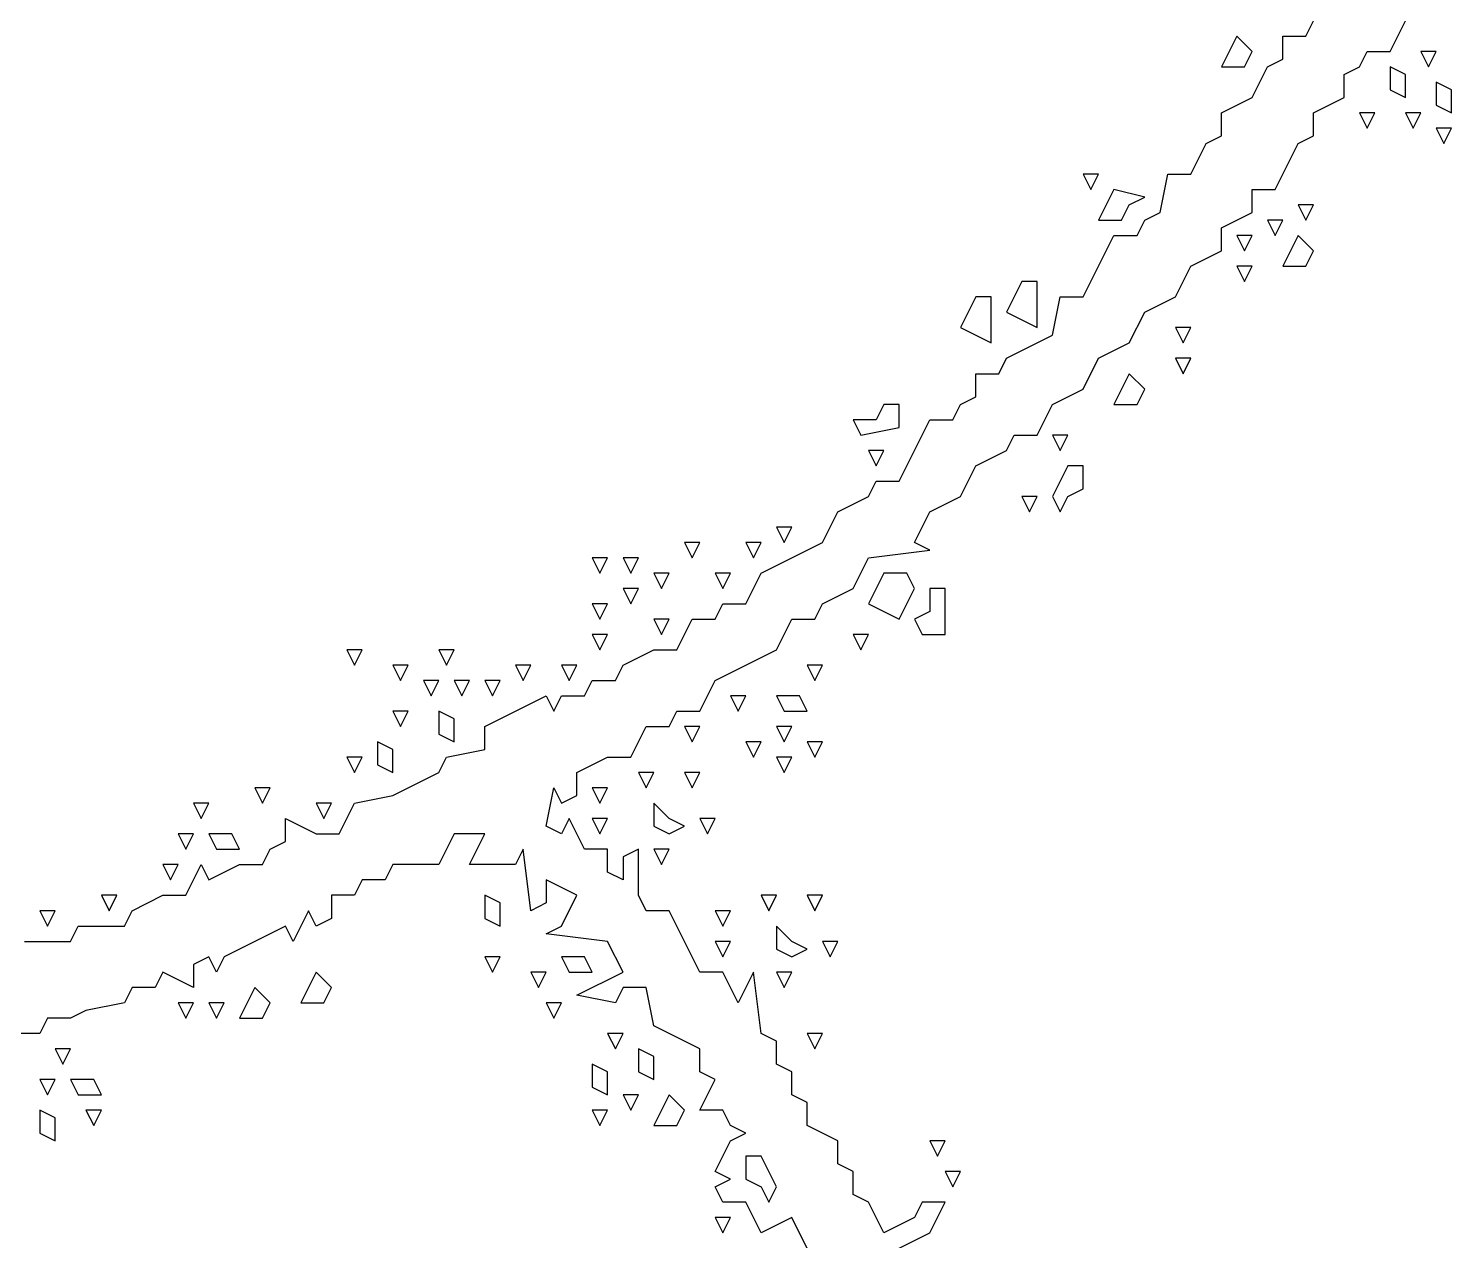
# Model space of a CAD drawing. Extents: x 2 to 124, y 0 to 170.
# Drawn here: x 62.74 to 77.68, y 32.44 to 45.16 of the extents above; entities that cross this region are included whole.
import ezdxf

# ---------------------------------------------------------------- set-up
doc = ezdxf.new("R2010")
doc.units = 0
doc.layers.add('Layer0', color=7, linetype='Continuous')

msp = doc.modelspace()

# ---------------------------------------------------------------- linework, layer by layer
at = {"layer": 'Layer0', "color": 5, "linetype": 'CONTINUOUS'}
for p, q in [((76.14583, 45.07576, 0.1), (76.22633, 45.23674, 0.1)), ((77.03125, 44.91477, 0.1), (77.19223, 45.23674, 0.1)), ((75.4214, 45.07576, 0.1), (75.26042, 44.75379, 0.1)), ((75.58239, 44.91477, 0.1), (75.4214, 45.07576, 0.1)), ((75.90436, 44.83428, 0.1), (75.90436, 45.07576, 0.1)), ((75.90436, 45.07576, 0.1), (76.14583, 45.07576, 0.1)), ((75.50189, 44.75379, 0.1), (75.58239, 44.91477, 0.1)), ((75.74337, 44.75379, 0.1), (75.90436, 44.83428, 0.1)), ((76.70928, 44.75379, 0.1), (76.78977, 44.91477, 0.1)), ((76.78977, 44.91477, 0.1), (77.03125, 44.91477, 0.1)), ((77.35322, 44.91477, 0.1), (77.43371, 44.75379, 0.1)), ((77.5142, 44.91477, 0.1), (77.35322, 44.91477, 0.1)), ((77.43371, 44.75379, 0.1), (77.5142, 44.91477, 0.1)), ((75.26042, 44.75379, 0.1), (75.50189, 44.75379, 0.1)), ((75.58239, 44.43182, 0.1), (75.74337, 44.75379, 0.1)), ((76.5483, 44.6733, 0.1), (76.70928, 44.75379, 0.1)), ((76.5483, 44.43182, 0.1), (76.5483, 44.6733, 0.1)), ((77.03125, 44.75379, 0.1), (77.03125, 44.51231, 0.1)), ((77.19223, 44.6733, 0.1), (77.03125, 44.75379, 0.1)), ((77.19223, 44.43182, 0.1), (77.19223, 44.6733, 0.1)), ((77.03125, 44.51231, 0.1), (77.19223, 44.43182, 0.1)), ((77.5142, 44.5928, 0.1), (77.5142, 44.35133, 0.1)), ((77.67519, 44.51231, 0.1), (77.5142, 44.5928, 0.1)), ((77.67519, 44.27083, 0.1), (77.67519, 44.51231, 0.1)), ((75.26042, 44.27083, 0.1), (75.58239, 44.43182, 0.1)), ((76.22633, 44.27083, 0.1), (76.5483, 44.43182, 0.1)), ((77.5142, 44.35133, 0.1), (77.67519, 44.27083, 0.1)), ((75.26042, 44.02936, 0.1), (75.26042, 44.27083, 0.1)), ((76.22633, 44.02936, 0.1), (76.22633, 44.27083, 0.1)), ((76.70928, 44.27083, 0.1), (76.78977, 44.10985, 0.1)), ((76.87027, 44.27083, 0.1), (76.70928, 44.27083, 0.1)), ((76.78977, 44.10985, 0.1), (76.87027, 44.27083, 0.1)), ((77.19223, 44.27083, 0.1), (77.27273, 44.10985, 0.1)), ((77.35322, 44.27083, 0.1), (77.19223, 44.27083, 0.1)), ((77.27273, 44.10985, 0.1), (77.35322, 44.27083, 0.1)), ((77.5142, 44.10985, 0.1), (77.5947, 43.94886, 0.1)), ((77.67519, 44.10985, 0.1), (77.5142, 44.10985, 0.1)), ((77.5947, 43.94886, 0.1), (77.67519, 44.10985, 0.1)), ((74.93845, 43.62689, 0.1), (75.09943, 43.94886, 0.1)), ((75.09943, 43.94886, 0.1), (75.26042, 44.02936, 0.1)), ((75.82386, 43.46591, 0.1), (76.06534, 43.94886, 0.1)), ((76.06534, 43.94886, 0.1), (76.22633, 44.02936, 0.1)), ((73.81155, 43.62689, 0.1), (73.89205, 43.46591, 0.1)), ((73.97254, 43.62689, 0.1), (73.81155, 43.62689, 0.1)), ((73.89205, 43.46591, 0.1), (73.97254, 43.62689, 0.1)), ((74.61648, 43.22443, 0.1), (74.69697, 43.62689, 0.1)), ((74.69697, 43.62689, 0.1), (74.93845, 43.62689, 0.1)), ((74.13352, 43.46591, 0.1), (73.97254, 43.14394, 0.1)), ((74.45549, 43.38542, 0.1), (74.13352, 43.46591, 0.1)), ((75.58239, 43.22443, 0.1), (75.58239, 43.46591, 0.1)), ((75.58239, 43.46591, 0.1), (75.82386, 43.46591, 0.1)), ((74.21402, 43.14394, 0.1), (74.29451, 43.30492, 0.1)), ((74.29451, 43.30492, 0.1), (74.45549, 43.38542, 0.1)), ((76.06534, 43.30492, 0.1), (76.14583, 43.14394, 0.1)), ((76.22633, 43.30492, 0.1), (76.06534, 43.30492, 0.1)), ((76.14583, 43.14394, 0.1), (76.22633, 43.30492, 0.1)), ((74.45549, 43.14394, 0.1), (74.61648, 43.22443, 0.1)), ((75.26042, 43.06345, 0.1), (75.58239, 43.22443, 0.1)), ((73.97254, 43.14394, 0.1), (74.21402, 43.14394, 0.1)), ((74.375, 42.98295, 0.1), (74.45549, 43.14394, 0.1)), ((75.26042, 42.82197, 0.1), (75.26042, 43.06345, 0.1)), ((75.74337, 43.14394, 0.1), (75.82386, 42.98295, 0.1)), ((75.90436, 43.14394, 0.1), (75.74337, 43.14394, 0.1)), ((75.82386, 42.98295, 0.1), (75.90436, 43.14394, 0.1)), ((73.81155, 42.33902, 0.1), (74.13352, 42.98295, 0.1)), ((74.13352, 42.98295, 0.1), (74.375, 42.98295, 0.1)), ((75.4214, 42.98295, 0.1), (75.50189, 42.82197, 0.1)), ((75.58239, 42.98295, 0.1), (75.4214, 42.98295, 0.1)), ((75.50189, 42.82197, 0.1), (75.58239, 42.98295, 0.1)), ((76.06534, 42.98295, 0.1), (75.90436, 42.66098, 0.1)), ((76.22633, 42.82197, 0.1), (76.06534, 42.98295, 0.1)), ((74.93845, 42.66098, 0.1), (75.26042, 42.82197, 0.1)), ((76.14583, 42.66098, 0.1), (76.22633, 42.82197, 0.1)), ((74.77746, 42.33902, 0.1), (74.93845, 42.66098, 0.1)), ((75.4214, 42.66098, 0.1), (75.50189, 42.5, 0.1)), ((75.58239, 42.66098, 0.1), (75.4214, 42.66098, 0.1)), ((75.50189, 42.5, 0.1), (75.58239, 42.66098, 0.1)), ((75.90436, 42.66098, 0.1), (76.14583, 42.66098, 0.1)), ((73.16761, 42.5, 0.1), (73.00663, 42.17803, 0.1)), ((73.3286, 42.5, 0.1), (73.16761, 42.5, 0.1)), ((73.3286, 42.01705, 0.1), (73.3286, 42.5, 0.1)), ((72.68466, 42.33902, 0.1), (72.52367, 42.01705, 0.1)), ((72.84564, 42.33902, 0.1), (72.68466, 42.33902, 0.1)), ((72.84564, 41.85606, 0.1), (72.84564, 42.33902, 0.1)), ((73.48958, 41.93655, 0.1), (73.57008, 42.33902, 0.1)), ((73.57008, 42.33902, 0.1), (73.81155, 42.33902, 0.1)), ((74.45549, 42.17803, 0.1), (74.77746, 42.33902, 0.1)), ((73.00663, 42.17803, 0.1), (73.3286, 42.01705, 0.1)), ((74.29451, 41.85606, 0.1), (74.45549, 42.17803, 0.1)), ((72.52367, 42.01705, 0.1), (72.84564, 41.85606, 0.1)), ((74.77746, 42.01705, 0.1), (74.85795, 41.85606, 0.1)), ((74.93845, 42.01705, 0.1), (74.77746, 42.01705, 0.1)), ((74.85795, 41.85606, 0.1), (74.93845, 42.01705, 0.1)), ((73.00663, 41.69508, 0.1), (73.48958, 41.93655, 0.1)), ((73.97254, 41.69508, 0.1), (74.29451, 41.85606, 0.1)), ((72.92614, 41.53409, 0.1), (73.00663, 41.69508, 0.1)), ((73.81155, 41.37311, 0.1), (73.97254, 41.69508, 0.1)), ((74.77746, 41.69508, 0.1), (74.85795, 41.53409, 0.1)), ((74.93845, 41.69508, 0.1), (74.77746, 41.69508, 0.1)), ((74.85795, 41.53409, 0.1), (74.93845, 41.69508, 0.1)), ((72.68466, 41.29261, 0.1), (72.68466, 41.53409, 0.1)), ((72.68466, 41.53409, 0.1), (72.92614, 41.53409, 0.1)), ((74.29451, 41.53409, 0.1), (74.13352, 41.21212, 0.1)), ((74.45549, 41.37311, 0.1), (74.29451, 41.53409, 0.1)), ((73.48958, 41.21212, 0.1), (73.81155, 41.37311, 0.1)), ((74.375, 41.21212, 0.1), (74.45549, 41.37311, 0.1)), ((71.71875, 41.21212, 0.1), (71.63826, 41.05114, 0.1)), ((71.87973, 41.21212, 0.1), (71.71875, 41.21212, 0.1)), ((71.87973, 40.97064, 0.1), (71.87973, 41.21212, 0.1)), ((72.44318, 41.05114, 0.1), (72.52367, 41.21212, 0.1)), ((72.52367, 41.21212, 0.1), (72.68466, 41.29261, 0.1)), ((73.3286, 40.89015, 0.1), (73.48958, 41.21212, 0.1)), ((74.13352, 41.21212, 0.1), (74.375, 41.21212, 0.1)), ((71.63826, 41.05114, 0.1), (71.39678, 41.05114, 0.1)), ((71.39678, 41.05114, 0.1), (71.47727, 40.89015, 0.1)), ((71.47727, 40.89015, 0.1), (71.87973, 40.97064, 0.1)), ((71.87973, 40.4072, 0.1), (72.2017, 41.05114, 0.1)), ((72.2017, 41.05114, 0.1), (72.44318, 41.05114, 0.1)), ((73.00663, 40.72917, 0.1), (73.08712, 40.89015, 0.1)), ((73.08712, 40.89015, 0.1), (73.3286, 40.89015, 0.1)), ((73.48958, 40.89015, 0.1), (73.57008, 40.72917, 0.1)), ((73.65057, 40.89015, 0.1), (73.48958, 40.89015, 0.1)), ((73.57008, 40.72917, 0.1), (73.65057, 40.89015, 0.1)), ((71.55777, 40.72917, 0.1), (71.63826, 40.56818, 0.1)), ((71.71875, 40.72917, 0.1), (71.55777, 40.72917, 0.1)), ((71.63826, 40.56818, 0.1), (71.71875, 40.72917, 0.1)), ((72.68466, 40.56818, 0.1), (73.00663, 40.72917, 0.1)), ((72.52367, 40.24621, 0.1), (72.68466, 40.56818, 0.1)), ((73.65057, 40.56818, 0.1), (73.48958, 40.24621, 0.1)), ((73.81155, 40.56818, 0.1), (73.65057, 40.56818, 0.1)), ((73.81155, 40.3267, 0.1), (73.81155, 40.56818, 0.1)), ((71.55777, 40.24621, 0.1), (71.63826, 40.4072, 0.1)), ((71.63826, 40.4072, 0.1), (71.87973, 40.4072, 0.1)), ((73.65057, 40.24621, 0.1), (73.81155, 40.3267, 0.1)), ((71.2358, 40.08523, 0.1), (71.55777, 40.24621, 0.1)), ((72.2017, 40.08523, 0.1), (72.52367, 40.24621, 0.1)), ((73.16761, 40.24621, 0.1), (73.24811, 40.08523, 0.1)), ((73.3286, 40.24621, 0.1), (73.16761, 40.24621, 0.1)), ((73.24811, 40.08523, 0.1), (73.3286, 40.24621, 0.1)), ((73.48958, 40.24621, 0.1), (73.57008, 40.08523, 0.1)), ((73.57008, 40.08523, 0.1), (73.65057, 40.24621, 0.1)), ((71.07481, 39.76326, 0.1), (71.2358, 40.08523, 0.1)), ((72.04072, 39.76326, 0.1), (72.2017, 40.08523, 0.1)), ((70.59186, 39.92424, 0.1), (70.67235, 39.76326, 0.1)), ((70.75284, 39.92424, 0.1), (70.59186, 39.92424, 0.1)), ((70.67235, 39.76326, 0.1), (70.75284, 39.92424, 0.1)), ((69.62595, 39.76326, 0.1), (69.70644, 39.60227, 0.1)), ((69.78693, 39.76326, 0.1), (69.62595, 39.76326, 0.1)), ((69.70644, 39.60227, 0.1), (69.78693, 39.76326, 0.1)), ((70.26989, 39.76326, 0.1), (70.35038, 39.60227, 0.1)), ((70.43087, 39.76326, 0.1), (70.26989, 39.76326, 0.1)), ((70.35038, 39.60227, 0.1), (70.43087, 39.76326, 0.1)), ((70.43087, 39.44129, 0.1), (71.07481, 39.76326, 0.1)), ((72.2017, 39.68277, 0.1), (72.04072, 39.76326, 0.1)), ((68.66004, 39.60227, 0.1), (68.74053, 39.44129, 0.1)), ((68.82102, 39.60227, 0.1), (68.66004, 39.60227, 0.1)), ((68.74053, 39.44129, 0.1), (68.82102, 39.60227, 0.1)), ((68.98201, 39.60227, 0.1), (69.0625, 39.44129, 0.1)), ((69.14299, 39.60227, 0.1), (68.98201, 39.60227, 0.1)), ((69.0625, 39.44129, 0.1), (69.14299, 39.60227, 0.1)), ((71.39678, 39.2803, 0.1), (71.55777, 39.60227, 0.1)), ((71.55777, 39.60227, 0.1), (72.2017, 39.68277, 0.1)), ((69.30398, 39.44129, 0.1), (69.38447, 39.2803, 0.1)), ((69.46496, 39.44129, 0.1), (69.30398, 39.44129, 0.1)), ((69.38447, 39.2803, 0.1), (69.46496, 39.44129, 0.1)), ((69.94792, 39.44129, 0.1), (70.02841, 39.2803, 0.1)), ((70.1089, 39.44129, 0.1), (69.94792, 39.44129, 0.1)), ((70.02841, 39.2803, 0.1), (70.1089, 39.44129, 0.1)), ((70.26989, 39.11932, 0.1), (70.43087, 39.44129, 0.1)), ((71.71875, 39.44129, 0.1), (71.55777, 39.11932, 0.1)), ((71.96023, 39.44129, 0.1), (71.71875, 39.44129, 0.1)), ((72.04072, 39.2803, 0.1), (71.96023, 39.44129, 0.1)), ((68.98201, 39.2803, 0.1), (69.0625, 39.11932, 0.1)), ((69.14299, 39.2803, 0.1), (68.98201, 39.2803, 0.1)), ((69.0625, 39.11932, 0.1), (69.14299, 39.2803, 0.1)), ((71.07481, 39.11932, 0.1), (71.39678, 39.2803, 0.1)), ((71.87973, 38.95833, 0.1), (72.04072, 39.2803, 0.1)), ((72.2017, 39.2803, 0.1), (72.2017, 39.03883, 0.1)), ((72.36269, 39.2803, 0.1), (72.2017, 39.2803, 0.1)), ((72.36269, 38.79735, 0.1), (72.36269, 39.2803, 0.1)), ((68.66004, 39.11932, 0.1), (68.74053, 38.95833, 0.1)), ((68.82102, 39.11932, 0.1), (68.66004, 39.11932, 0.1)), ((68.74053, 38.95833, 0.1), (68.82102, 39.11932, 0.1)), ((69.94792, 38.95833, 0.1), (70.02841, 39.11932, 0.1)), ((70.02841, 39.11932, 0.1), (70.26989, 39.11932, 0.1)), ((70.99432, 38.95833, 0.1), (71.07481, 39.11932, 0.1)), ((71.55777, 39.11932, 0.1), (71.87973, 38.95833, 0.1)), ((72.2017, 39.03883, 0.1), (72.04072, 38.95833, 0.1)), ((69.30398, 38.95833, 0.1), (69.38447, 38.79735, 0.1)), ((69.46496, 38.95833, 0.1), (69.30398, 38.95833, 0.1)), ((69.38447, 38.79735, 0.1), (69.46496, 38.95833, 0.1)), ((69.54545, 38.63636, 0.1), (69.70644, 38.95833, 0.1)), ((69.70644, 38.95833, 0.1), (69.94792, 38.95833, 0.1)), ((70.59186, 38.63636, 0.1), (70.75284, 38.95833, 0.1)), ((70.75284, 38.95833, 0.1), (70.99432, 38.95833, 0.1)), ((72.04072, 38.95833, 0.1), (72.12121, 38.79735, 0.1)), ((68.66004, 38.79735, 0.1), (68.74053, 38.63636, 0.1)), ((68.82102, 38.79735, 0.1), (68.66004, 38.79735, 0.1)), ((68.74053, 38.63636, 0.1), (68.82102, 38.79735, 0.1)), ((71.39678, 38.79735, 0.1), (71.47727, 38.63636, 0.1)), ((71.55777, 38.79735, 0.1), (71.39678, 38.79735, 0.1)), ((71.47727, 38.63636, 0.1), (71.55777, 38.79735, 0.1)), ((72.12121, 38.79735, 0.1), (72.36269, 38.79735, 0.1)), ((66.08428, 38.63636, 0.1), (66.16477, 38.47538, 0.1)), ((66.24527, 38.63636, 0.1), (66.08428, 38.63636, 0.1)), ((66.16477, 38.47538, 0.1), (66.24527, 38.63636, 0.1)), ((67.05019, 38.63636, 0.1), (67.13068, 38.47538, 0.1)), ((67.21117, 38.63636, 0.1), (67.05019, 38.63636, 0.1)), ((67.13068, 38.47538, 0.1), (67.21117, 38.63636, 0.1)), ((68.98201, 38.47538, 0.1), (69.30398, 38.63636, 0.1)), ((69.30398, 38.63636, 0.1), (69.54545, 38.63636, 0.1)), ((69.94792, 38.31439, 0.1), (70.59186, 38.63636, 0.1)), ((66.56723, 38.47538, 0.1), (66.64773, 38.31439, 0.1)), ((66.72822, 38.47538, 0.1), (66.56723, 38.47538, 0.1)), ((66.64773, 38.31439, 0.1), (66.72822, 38.47538, 0.1)), ((67.85511, 38.47538, 0.1), (67.93561, 38.31439, 0.1)), ((68.0161, 38.47538, 0.1), (67.85511, 38.47538, 0.1)), ((67.93561, 38.31439, 0.1), (68.0161, 38.47538, 0.1)), ((68.33807, 38.47538, 0.1), (68.41856, 38.31439, 0.1)), ((68.49905, 38.47538, 0.1), (68.33807, 38.47538, 0.1)), ((68.41856, 38.31439, 0.1), (68.49905, 38.47538, 0.1)), ((68.90152, 38.31439, 0.1), (68.98201, 38.47538, 0.1)), ((70.91383, 38.47538, 0.1), (70.99432, 38.31439, 0.1)), ((71.07481, 38.47538, 0.1), (70.91383, 38.47538, 0.1)), ((70.99432, 38.31439, 0.1), (71.07481, 38.47538, 0.1)), ((66.8892, 38.31439, 0.1), (66.9697, 38.15341, 0.1)), ((67.05019, 38.31439, 0.1), (66.8892, 38.31439, 0.1)), ((66.9697, 38.15341, 0.1), (67.05019, 38.31439, 0.1)), ((67.21117, 38.31439, 0.1), (67.29167, 38.15341, 0.1)), ((67.37216, 38.31439, 0.1), (67.21117, 38.31439, 0.1)), ((67.29167, 38.15341, 0.1), (67.37216, 38.31439, 0.1)), ((67.53314, 38.31439, 0.1), (67.61364, 38.15341, 0.1)), ((67.69413, 38.31439, 0.1), (67.53314, 38.31439, 0.1)), ((67.61364, 38.15341, 0.1), (67.69413, 38.31439, 0.1)), ((68.57955, 38.15341, 0.1), (68.66004, 38.31439, 0.1)), ((68.66004, 38.31439, 0.1), (68.90152, 38.31439, 0.1)), ((69.78693, 37.99242, 0.1), (69.94792, 38.31439, 0.1)), ((67.53314, 37.83144, 0.1), (68.17708, 38.15341, 0.1)), ((68.17708, 38.15341, 0.1), (68.25758, 37.99242, 0.1)), ((68.25758, 37.99242, 0.1), (68.33807, 38.15341, 0.1)), ((68.33807, 38.15341, 0.1), (68.57955, 38.15341, 0.1)), ((70.1089, 38.15341, 0.1), (70.18939, 37.99242, 0.1)), ((70.26989, 38.15341, 0.1), (70.1089, 38.15341, 0.1)), ((70.18939, 37.99242, 0.1), (70.26989, 38.15341, 0.1)), ((70.59186, 38.15341, 0.1), (70.67235, 37.99242, 0.1)), ((70.83333, 38.15341, 0.1), (70.59186, 38.15341, 0.1)), ((70.91383, 37.99242, 0.1), (70.83333, 38.15341, 0.1)), ((66.56723, 37.99242, 0.1), (66.64773, 37.83144, 0.1)), ((66.72822, 37.99242, 0.1), (66.56723, 37.99242, 0.1)), ((66.64773, 37.83144, 0.1), (66.72822, 37.99242, 0.1)), ((67.05019, 37.99242, 0.1), (67.05019, 37.75095, 0.1)), ((67.21117, 37.91193, 0.1), (67.05019, 37.99242, 0.1)), ((69.46496, 37.83144, 0.1), (69.54545, 37.99242, 0.1)), ((69.54545, 37.99242, 0.1), (69.78693, 37.99242, 0.1)), ((70.67235, 37.99242, 0.1), (70.91383, 37.99242, 0.1)), ((67.21117, 37.67045, 0.1), (67.21117, 37.91193, 0.1)), ((67.53314, 37.58996, 0.1), (67.53314, 37.83144, 0.1)), ((69.0625, 37.50947, 0.1), (69.22348, 37.83144, 0.1)), ((69.22348, 37.83144, 0.1), (69.46496, 37.83144, 0.1)), ((69.62595, 37.83144, 0.1), (69.70644, 37.67045, 0.1)), ((69.78693, 37.83144, 0.1), (69.62595, 37.83144, 0.1)), ((69.70644, 37.67045, 0.1), (69.78693, 37.83144, 0.1)), ((70.59186, 37.83144, 0.1), (70.67235, 37.67045, 0.1)), ((70.75284, 37.83144, 0.1), (70.59186, 37.83144, 0.1)), ((70.67235, 37.67045, 0.1), (70.75284, 37.83144, 0.1)), ((66.40625, 37.67045, 0.1), (66.40625, 37.42898, 0.1)), ((66.56723, 37.58996, 0.1), (66.40625, 37.67045, 0.1)), ((67.05019, 37.75095, 0.1), (67.21117, 37.67045, 0.1)), ((70.26989, 37.67045, 0.1), (70.35038, 37.50947, 0.1)), ((70.43087, 37.67045, 0.1), (70.26989, 37.67045, 0.1)), ((70.35038, 37.50947, 0.1), (70.43087, 37.67045, 0.1)), ((70.91383, 37.67045, 0.1), (70.99432, 37.50947, 0.1)), ((71.07481, 37.67045, 0.1), (70.91383, 37.67045, 0.1)), ((70.99432, 37.50947, 0.1), (71.07481, 37.67045, 0.1)), ((66.08428, 37.50947, 0.1), (66.16477, 37.34848, 0.1)), ((66.24527, 37.50947, 0.1), (66.08428, 37.50947, 0.1)), ((66.16477, 37.34848, 0.1), (66.24527, 37.50947, 0.1)), ((66.56723, 37.34848, 0.1), (66.56723, 37.58996, 0.1)), ((67.05019, 37.34848, 0.1), (67.13068, 37.50947, 0.1)), ((67.13068, 37.50947, 0.1), (67.53314, 37.58996, 0.1)), ((68.49905, 37.34848, 0.1), (68.82102, 37.50947, 0.1)), ((68.82102, 37.50947, 0.1), (69.0625, 37.50947, 0.1)), ((70.59186, 37.50947, 0.1), (70.67235, 37.34848, 0.1)), ((70.75284, 37.50947, 0.1), (70.59186, 37.50947, 0.1)), ((70.67235, 37.34848, 0.1), (70.75284, 37.50947, 0.1)), ((66.40625, 37.42898, 0.1), (66.56723, 37.34848, 0.1)), ((66.56723, 37.10701, 0.1), (67.05019, 37.34848, 0.1)), ((68.49905, 37.10701, 0.1), (68.49905, 37.34848, 0.1)), ((69.14299, 37.34848, 0.1), (69.22348, 37.1875, 0.1)), ((69.30398, 37.34848, 0.1), (69.14299, 37.34848, 0.1)), ((69.22348, 37.1875, 0.1), (69.30398, 37.34848, 0.1)), ((69.62595, 37.34848, 0.1), (69.70644, 37.1875, 0.1)), ((69.78693, 37.34848, 0.1), (69.62595, 37.34848, 0.1)), ((69.70644, 37.1875, 0.1), (69.78693, 37.34848, 0.1)), ((65.11837, 37.1875, 0.1), (65.19886, 37.02652, 0.1)), ((65.27936, 37.1875, 0.1), (65.11837, 37.1875, 0.1)), ((65.19886, 37.02652, 0.1), (65.27936, 37.1875, 0.1)), ((68.17708, 36.78504, 0.1), (68.25758, 37.1875, 0.1)), ((68.25758, 37.1875, 0.1), (68.33807, 37.02652, 0.1)), ((68.66004, 37.1875, 0.1), (68.74053, 37.02652, 0.1)), ((68.82102, 37.1875, 0.1), (68.66004, 37.1875, 0.1)), ((68.74053, 37.02652, 0.1), (68.82102, 37.1875, 0.1)), ((66.16477, 37.02652, 0.1), (66.56723, 37.10701, 0.1)), ((68.33807, 37.02652, 0.1), (68.49905, 37.10701, 0.1)), ((64.47443, 37.02652, 0.1), (64.55492, 36.86553, 0.1)), ((64.63542, 37.02652, 0.1), (64.47443, 37.02652, 0.1)), ((64.55492, 36.86553, 0.1), (64.63542, 37.02652, 0.1)), ((65.76231, 37.02652, 0.1), (65.8428, 36.86553, 0.1)), ((65.9233, 37.02652, 0.1), (65.76231, 37.02652, 0.1)), ((65.8428, 36.86553, 0.1), (65.9233, 37.02652, 0.1)), ((66.00379, 36.70455, 0.1), (66.16477, 37.02652, 0.1)), ((69.30398, 37.02652, 0.1), (69.30398, 36.78504, 0.1)), ((69.46496, 36.86553, 0.1), (69.30398, 37.02652, 0.1)), ((65.44034, 36.62405, 0.1), (65.44034, 36.86553, 0.1)), ((65.44034, 36.86553, 0.1), (65.76231, 36.70455, 0.1)), ((68.33807, 36.70455, 0.1), (68.17708, 36.78504, 0.1)), ((68.41856, 36.86553, 0.1), (68.33807, 36.70455, 0.1)), ((68.57955, 36.54356, 0.1), (68.41856, 36.86553, 0.1)), ((68.66004, 36.86553, 0.1), (68.74053, 36.70455, 0.1)), ((68.82102, 36.86553, 0.1), (68.66004, 36.86553, 0.1)), ((68.74053, 36.70455, 0.1), (68.82102, 36.86553, 0.1)), ((69.30398, 36.78504, 0.1), (69.46496, 36.70455, 0.1)), ((69.62595, 36.78504, 0.1), (69.46496, 36.86553, 0.1)), ((69.46496, 36.70455, 0.1), (69.62595, 36.78504, 0.1)), ((69.78693, 36.86553, 0.1), (69.86742, 36.70455, 0.1)), ((69.94792, 36.86553, 0.1), (69.78693, 36.86553, 0.1)), ((69.86742, 36.70455, 0.1), (69.94792, 36.86553, 0.1)), ((64.31345, 36.70455, 0.1), (64.39394, 36.54356, 0.1)), ((64.47443, 36.70455, 0.1), (64.31345, 36.70455, 0.1)), ((64.39394, 36.54356, 0.1), (64.47443, 36.70455, 0.1)), ((64.63542, 36.70455, 0.1), (64.71591, 36.54356, 0.1)), ((64.87689, 36.70455, 0.1), (64.63542, 36.70455, 0.1)), ((64.95739, 36.54356, 0.1), (64.87689, 36.70455, 0.1)), ((65.27936, 36.54356, 0.1), (65.44034, 36.62405, 0.1)), ((65.76231, 36.70455, 0.1), (66.00379, 36.70455, 0.1)), ((67.21117, 36.70455, 0.1), (67.05019, 36.38258, 0.1)), ((67.53314, 36.70455, 0.1), (67.21117, 36.70455, 0.1)), ((67.37216, 36.38258, 0.1), (67.53314, 36.70455, 0.1)), ((64.71591, 36.54356, 0.1), (64.95739, 36.54356, 0.1)), ((65.19886, 36.38258, 0.1), (65.27936, 36.54356, 0.1)), ((67.93561, 36.54356, 0.1), (67.85511, 36.38258, 0.1)), ((68.0161, 35.89962, 0.1), (67.93561, 36.54356, 0.1)), ((68.82102, 36.54356, 0.1), (68.57955, 36.54356, 0.1)), ((68.82102, 36.30208, 0.1), (68.82102, 36.54356, 0.1)), ((69.14299, 36.54356, 0.1), (68.98201, 36.46307, 0.1)), ((68.98201, 36.46307, 0.1), (68.98201, 36.22159, 0.1)), ((69.14299, 36.06061, 0.1), (69.14299, 36.54356, 0.1)), ((69.30398, 36.54356, 0.1), (69.38447, 36.38258, 0.1)), ((69.46496, 36.54356, 0.1), (69.30398, 36.54356, 0.1)), ((69.38447, 36.38258, 0.1), (69.46496, 36.54356, 0.1)), ((64.15246, 36.38258, 0.1), (64.23295, 36.22159, 0.1)), ((64.31345, 36.38258, 0.1), (64.15246, 36.38258, 0.1)), ((64.23295, 36.22159, 0.1), (64.31345, 36.38258, 0.1)), ((64.39394, 36.06061, 0.1), (64.55492, 36.38258, 0.1)), ((64.55492, 36.38258, 0.1), (64.63542, 36.22159, 0.1)), ((64.63542, 36.22159, 0.1), (64.95739, 36.38258, 0.1)), ((64.95739, 36.38258, 0.1), (65.19886, 36.38258, 0.1)), ((66.56723, 36.38258, 0.1), (66.48674, 36.22159, 0.1)), ((67.05019, 36.38258, 0.1), (66.56723, 36.38258, 0.1)), ((67.85511, 36.38258, 0.1), (67.37216, 36.38258, 0.1)), ((68.98201, 36.22159, 0.1), (68.82102, 36.30208, 0.1)), ((66.24527, 36.22159, 0.1), (66.16477, 36.06061, 0.1)), ((66.48674, 36.22159, 0.1), (66.24527, 36.22159, 0.1)), ((68.49905, 36.06061, 0.1), (68.17708, 36.22159, 0.1)), ((68.17708, 36.22159, 0.1), (68.17708, 35.98011, 0.1)), ((63.50852, 36.06061, 0.1), (63.58902, 35.89962, 0.1)), ((63.66951, 36.06061, 0.1), (63.50852, 36.06061, 0.1)), ((63.58902, 35.89962, 0.1), (63.66951, 36.06061, 0.1)), ((63.83049, 35.89962, 0.1), (64.15246, 36.06061, 0.1)), ((64.15246, 36.06061, 0.1), (64.39394, 36.06061, 0.1)), ((66.16477, 36.06061, 0.1), (65.9233, 36.06061, 0.1)), ((65.9233, 36.06061, 0.1), (65.9233, 35.81913, 0.1)), ((67.53314, 36.06061, 0.1), (67.53314, 35.81913, 0.1)), ((67.69413, 35.98011, 0.1), (67.53314, 36.06061, 0.1)), ((68.33807, 35.73864, 0.1), (68.49905, 36.06061, 0.1)), ((69.22348, 35.89962, 0.1), (69.14299, 36.06061, 0.1)), ((70.43087, 36.06061, 0.1), (70.51136, 35.89962, 0.1)), ((70.59186, 36.06061, 0.1), (70.43087, 36.06061, 0.1)), ((70.51136, 35.89962, 0.1), (70.59186, 36.06061, 0.1)), ((70.91383, 36.06061, 0.1), (70.99432, 35.89962, 0.1)), ((71.07481, 36.06061, 0.1), (70.91383, 36.06061, 0.1)), ((70.99432, 35.89962, 0.1), (71.07481, 36.06061, 0.1)), ((62.86458, 35.89962, 0.1), (62.94508, 35.73864, 0.1)), ((63.02557, 35.89962, 0.1), (62.86458, 35.89962, 0.1)), ((62.94508, 35.73864, 0.1), (63.02557, 35.89962, 0.1)), ((63.75, 35.73864, 0.1), (63.83049, 35.89962, 0.1)), ((65.68182, 35.89962, 0.1), (65.52083, 35.57765, 0.1)), ((65.76231, 35.73864, 0.1), (65.68182, 35.89962, 0.1)), ((67.69413, 35.73864, 0.1), (67.69413, 35.98011, 0.1)), ((68.17708, 35.98011, 0.1), (68.0161, 35.89962, 0.1)), ((69.46496, 35.89962, 0.1), (69.22348, 35.89962, 0.1)), ((69.78693, 35.25568, 0.1), (69.46496, 35.89962, 0.1)), ((69.94792, 35.89962, 0.1), (70.02841, 35.73864, 0.1)), ((70.1089, 35.89962, 0.1), (69.94792, 35.89962, 0.1)), ((70.02841, 35.73864, 0.1), (70.1089, 35.89962, 0.1)), ((63.18655, 35.57765, 0.1), (63.26705, 35.73864, 0.1)), ((63.26705, 35.73864, 0.1), (63.75, 35.73864, 0.1)), ((65.44034, 35.73864, 0.1), (64.7964, 35.41667, 0.1)), ((65.52083, 35.57765, 0.1), (65.44034, 35.73864, 0.1)), ((65.9233, 35.81913, 0.1), (65.76231, 35.73864, 0.1)), ((67.53314, 35.81913, 0.1), (67.69413, 35.73864, 0.1)), ((68.17708, 35.65814, 0.1), (68.33807, 35.73864, 0.1)), ((70.59186, 35.73864, 0.1), (70.59186, 35.49716, 0.1)), ((70.75284, 35.57765, 0.1), (70.59186, 35.73864, 0.1)), ((62.7036, 35.57765, 0.1), (63.18655, 35.57765, 0.1)), ((68.82102, 35.57765, 0.1), (68.17708, 35.65814, 0.1)), ((68.98201, 35.25568, 0.1), (68.82102, 35.57765, 0.1)), ((69.94792, 35.57765, 0.1), (70.02841, 35.41667, 0.1)), ((70.1089, 35.57765, 0.1), (69.94792, 35.57765, 0.1)), ((70.02841, 35.41667, 0.1), (70.1089, 35.57765, 0.1)), ((70.91383, 35.49716, 0.1), (70.75284, 35.57765, 0.1)), ((71.07481, 35.57765, 0.1), (71.1553, 35.41667, 0.1)), ((71.2358, 35.57765, 0.1), (71.07481, 35.57765, 0.1)), ((71.1553, 35.41667, 0.1), (71.2358, 35.57765, 0.1)), ((64.63542, 35.41667, 0.1), (64.47443, 35.33617, 0.1)), ((64.71591, 35.25568, 0.1), (64.63542, 35.41667, 0.1)), ((64.7964, 35.41667, 0.1), (64.71591, 35.25568, 0.1)), ((67.53314, 35.41667, 0.1), (67.61364, 35.25568, 0.1)), ((67.69413, 35.41667, 0.1), (67.53314, 35.41667, 0.1)), ((67.61364, 35.25568, 0.1), (67.69413, 35.41667, 0.1)), ((68.33807, 35.41667, 0.1), (68.41856, 35.25568, 0.1)), ((68.57955, 35.41667, 0.1), (68.33807, 35.41667, 0.1)), ((68.66004, 35.25568, 0.1), (68.57955, 35.41667, 0.1)), ((70.59186, 35.49716, 0.1), (70.75284, 35.41667, 0.1)), ((70.75284, 35.41667, 0.1), (70.91383, 35.49716, 0.1)), ((64.15246, 35.25568, 0.1), (64.07197, 35.0947, 0.1)), ((64.47443, 35.0947, 0.1), (64.15246, 35.25568, 0.1)), ((64.47443, 35.33617, 0.1), (64.47443, 35.0947, 0.1)), ((65.76231, 35.25568, 0.1), (65.60133, 34.93371, 0.1)), ((65.9233, 35.0947, 0.1), (65.76231, 35.25568, 0.1)), ((68.0161, 35.25568, 0.1), (68.09659, 35.0947, 0.1)), ((68.17708, 35.25568, 0.1), (68.0161, 35.25568, 0.1)), ((68.09659, 35.0947, 0.1), (68.17708, 35.25568, 0.1)), ((68.41856, 35.25568, 0.1), (68.66004, 35.25568, 0.1)), ((68.49905, 35.0142, 0.1), (68.98201, 35.25568, 0.1)), ((70.02841, 35.25568, 0.1), (69.78693, 35.25568, 0.1)), ((70.18939, 34.93371, 0.1), (70.02841, 35.25568, 0.1)), ((70.35038, 35.25568, 0.1), (70.18939, 34.93371, 0.1)), ((70.43087, 34.61174, 0.1), (70.35038, 35.25568, 0.1)), ((70.59186, 35.25568, 0.1), (70.67235, 35.0947, 0.1)), ((70.75284, 35.25568, 0.1), (70.59186, 35.25568, 0.1)), ((70.67235, 35.0947, 0.1), (70.75284, 35.25568, 0.1)), ((63.83049, 35.0947, 0.1), (63.75, 34.93371, 0.1)), ((64.07197, 35.0947, 0.1), (63.83049, 35.0947, 0.1)), ((65.11837, 35.0947, 0.1), (64.95739, 34.77273, 0.1)), ((65.27936, 34.93371, 0.1), (65.11837, 35.0947, 0.1)), ((65.8428, 34.93371, 0.1), (65.9233, 35.0947, 0.1)), ((68.98201, 35.0947, 0.1), (68.90152, 34.93371, 0.1)), ((69.22348, 35.0947, 0.1), (68.98201, 35.0947, 0.1)), ((69.30398, 34.69223, 0.1), (69.22348, 35.0947, 0.1)), ((68.90152, 34.93371, 0.1), (68.49905, 35.0142, 0.1)), ((63.34754, 34.85322, 0.1), (63.18655, 34.77273, 0.1)), ((63.75, 34.93371, 0.1), (63.34754, 34.85322, 0.1)), ((64.31345, 34.93371, 0.1), (64.39394, 34.77273, 0.1)), ((64.47443, 34.93371, 0.1), (64.31345, 34.93371, 0.1)), ((64.39394, 34.77273, 0.1), (64.47443, 34.93371, 0.1)), ((64.63542, 34.93371, 0.1), (64.71591, 34.77273, 0.1)), ((64.7964, 34.93371, 0.1), (64.63542, 34.93371, 0.1)), ((64.71591, 34.77273, 0.1), (64.7964, 34.93371, 0.1)), ((65.19886, 34.77273, 0.1), (65.27936, 34.93371, 0.1)), ((65.60133, 34.93371, 0.1), (65.8428, 34.93371, 0.1)), ((68.17708, 34.93371, 0.1), (68.25758, 34.77273, 0.1)), ((68.33807, 34.93371, 0.1), (68.17708, 34.93371, 0.1)), ((68.25758, 34.77273, 0.1), (68.33807, 34.93371, 0.1)), ((62.94508, 34.77273, 0.1), (62.86458, 34.61174, 0.1)), ((63.18655, 34.77273, 0.1), (62.94508, 34.77273, 0.1)), ((64.95739, 34.77273, 0.1), (65.19886, 34.77273, 0.1)), ((69.78693, 34.45076, 0.1), (69.30398, 34.69223, 0.1)), ((62.86458, 34.61174, 0.1), (62.62311, 34.61174, 0.1)), ((68.82102, 34.61174, 0.1), (68.90152, 34.45076, 0.1)), ((68.98201, 34.61174, 0.1), (68.82102, 34.61174, 0.1)), ((68.90152, 34.45076, 0.1), (68.98201, 34.61174, 0.1)), ((70.59186, 34.53125, 0.1), (70.43087, 34.61174, 0.1)), ((70.59186, 34.28977, 0.1), (70.59186, 34.53125, 0.1)), ((70.91383, 34.61174, 0.1), (70.99432, 34.45076, 0.1)), ((71.07481, 34.61174, 0.1), (70.91383, 34.61174, 0.1)), ((70.99432, 34.45076, 0.1), (71.07481, 34.61174, 0.1)), ((63.02557, 34.45076, 0.1), (63.10606, 34.28977, 0.1)), ((63.18655, 34.45076, 0.1), (63.02557, 34.45076, 0.1)), ((63.10606, 34.28977, 0.1), (63.18655, 34.45076, 0.1)), ((69.14299, 34.45076, 0.1), (69.14299, 34.20928, 0.1)), ((69.30398, 34.37027, 0.1), (69.14299, 34.45076, 0.1)), ((69.30398, 34.12879, 0.1), (69.30398, 34.37027, 0.1)), ((69.78693, 34.20928, 0.1), (69.78693, 34.45076, 0.1)), ((68.66004, 34.28977, 0.1), (68.66004, 34.0483, 0.1)), ((68.82102, 34.20928, 0.1), (68.66004, 34.28977, 0.1)), ((68.82102, 33.9678, 0.1), (68.82102, 34.20928, 0.1)), ((69.14299, 34.20928, 0.1), (69.30398, 34.12879, 0.1)), ((69.94792, 34.12879, 0.1), (69.78693, 34.20928, 0.1)), ((70.75284, 34.20928, 0.1), (70.59186, 34.28977, 0.1)), ((70.75284, 33.9678, 0.1), (70.75284, 34.20928, 0.1)), ((62.86458, 34.12879, 0.1), (62.94508, 33.9678, 0.1)), ((63.02557, 34.12879, 0.1), (62.86458, 34.12879, 0.1)), ((62.94508, 33.9678, 0.1), (63.02557, 34.12879, 0.1)), ((63.18655, 34.12879, 0.1), (63.26705, 33.9678, 0.1)), ((63.42803, 34.12879, 0.1), (63.18655, 34.12879, 0.1)), ((63.50852, 33.9678, 0.1), (63.42803, 34.12879, 0.1)), ((68.66004, 34.0483, 0.1), (68.82102, 33.9678, 0.1)), ((69.78693, 33.80682, 0.1), (69.94792, 34.12879, 0.1)), ((63.26705, 33.9678, 0.1), (63.50852, 33.9678, 0.1)), ((68.98201, 33.9678, 0.1), (69.0625, 33.80682, 0.1)), ((69.14299, 33.9678, 0.1), (68.98201, 33.9678, 0.1)), ((69.0625, 33.80682, 0.1), (69.14299, 33.9678, 0.1)), ((69.46496, 33.9678, 0.1), (69.30398, 33.64583, 0.1)), ((69.62595, 33.80682, 0.1), (69.46496, 33.9678, 0.1)), ((70.91383, 33.88731, 0.1), (70.75284, 33.9678, 0.1)), ((62.86458, 33.80682, 0.1), (62.86458, 33.56534, 0.1)), ((63.02557, 33.72633, 0.1), (62.86458, 33.80682, 0.1)), ((63.34754, 33.80682, 0.1), (63.42803, 33.64583, 0.1)), ((63.50852, 33.80682, 0.1), (63.34754, 33.80682, 0.1)), ((63.42803, 33.64583, 0.1), (63.50852, 33.80682, 0.1)), ((68.66004, 33.80682, 0.1), (68.74053, 33.64583, 0.1)), ((68.82102, 33.80682, 0.1), (68.66004, 33.80682, 0.1)), ((68.74053, 33.64583, 0.1), (68.82102, 33.80682, 0.1)), ((69.54545, 33.64583, 0.1), (69.62595, 33.80682, 0.1)), ((70.02841, 33.80682, 0.1), (69.78693, 33.80682, 0.1)), ((70.1089, 33.64583, 0.1), (70.02841, 33.80682, 0.1)), ((70.91383, 33.64583, 0.1), (70.91383, 33.88731, 0.1)), ((63.02557, 33.48485, 0.1), (63.02557, 33.72633, 0.1)), ((69.30398, 33.64583, 0.1), (69.54545, 33.64583, 0.1)), ((70.26989, 33.56534, 0.1), (70.1089, 33.64583, 0.1)), ((71.2358, 33.48485, 0.1), (70.91383, 33.64583, 0.1)), ((62.86458, 33.56534, 0.1), (63.02557, 33.48485, 0.1)), ((69.94792, 33.16288, 0.1), (70.1089, 33.48485, 0.1)), ((70.1089, 33.48485, 0.1), (70.26989, 33.56534, 0.1)), ((71.2358, 33.24337, 0.1), (71.2358, 33.48485, 0.1)), ((72.2017, 33.48485, 0.1), (72.2822, 33.32386, 0.1)), ((72.36269, 33.48485, 0.1), (72.2017, 33.48485, 0.1)), ((72.2822, 33.32386, 0.1), (72.36269, 33.48485, 0.1)), ((70.26989, 33.32386, 0.1), (70.26989, 33.08239, 0.1)), ((70.43087, 33.32386, 0.1), (70.26989, 33.32386, 0.1)), ((70.59186, 33.00189, 0.1), (70.43087, 33.32386, 0.1)), ((70.1089, 33.08239, 0.1), (69.94792, 33.16288, 0.1)), ((71.39678, 33.16288, 0.1), (71.2358, 33.24337, 0.1)), ((71.39678, 32.9214, 0.1), (71.39678, 33.16288, 0.1)), ((72.36269, 33.16288, 0.1), (72.44318, 33.00189, 0.1)), ((72.52367, 33.16288, 0.1), (72.36269, 33.16288, 0.1)), ((72.44318, 33.00189, 0.1), (72.52367, 33.16288, 0.1)), ((69.94792, 33.00189, 0.1), (70.1089, 33.08239, 0.1)), ((70.02841, 32.84091, 0.1), (69.94792, 33.00189, 0.1)), ((70.26989, 33.08239, 0.1), (70.43087, 33.00189, 0.1)), ((70.43087, 33.00189, 0.1), (70.51136, 32.84091, 0.1)), ((70.51136, 32.84091, 0.1), (70.59186, 33.00189, 0.1)), ((71.55777, 32.84091, 0.1), (71.39678, 32.9214, 0.1)), ((70.26989, 32.84091, 0.1), (70.02841, 32.84091, 0.1)), ((70.43087, 32.51894, 0.1), (70.26989, 32.84091, 0.1)), ((71.71875, 32.51894, 0.1), (71.55777, 32.84091, 0.1)), ((72.12121, 32.84091, 0.1), (72.04072, 32.67992, 0.1)), ((72.36269, 32.84091, 0.1), (72.12121, 32.84091, 0.1)), ((72.2017, 32.51894, 0.1), (72.36269, 32.84091, 0.1)), ((69.94792, 32.67992, 0.1), (70.02841, 32.51894, 0.1)), ((70.1089, 32.67992, 0.1), (69.94792, 32.67992, 0.1)), ((70.02841, 32.51894, 0.1), (70.1089, 32.67992, 0.1)), ((70.75284, 32.67992, 0.1), (70.43087, 32.51894, 0.1)), ((71.07481, 32.03598, 0.1), (70.75284, 32.67992, 0.1)), ((72.04072, 32.67992, 0.1), (71.71875, 32.51894, 0.1)), ((71.71875, 32.27746, 0.1), (72.2017, 32.51894, 0.1))]:
    msp.add_line(p, q, dxfattribs=at)

doc.saveas('drawing.dxf')
